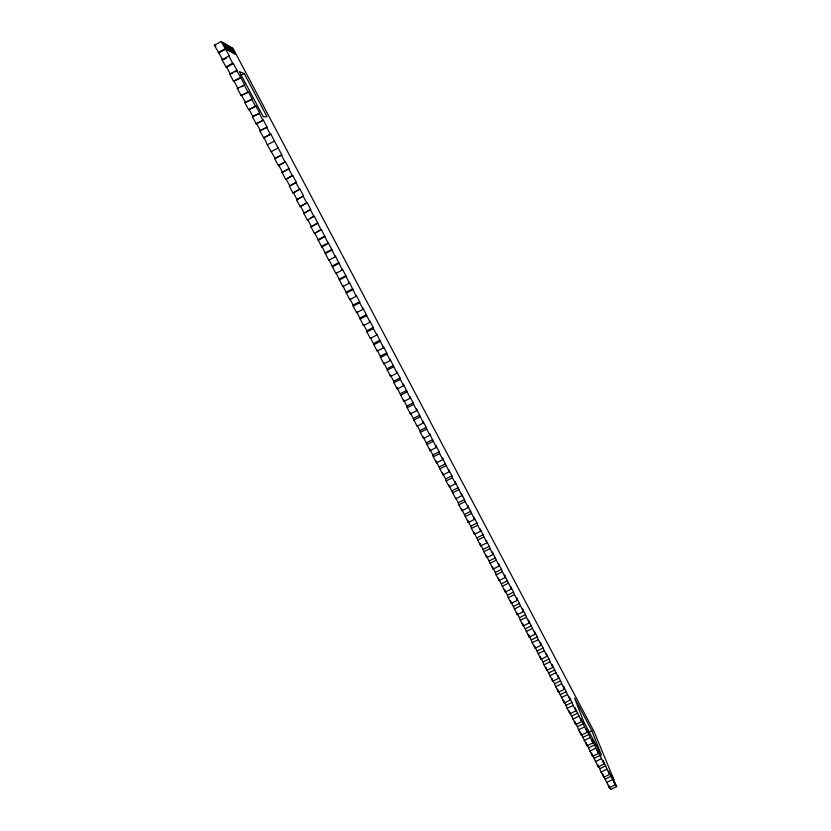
<?xml version="1.0" encoding="UTF-8"?>
<svg xmlns="http://www.w3.org/2000/svg" width="831" height="831" viewBox="0 0 831 831"><rect width="100%" height="100%" fill="white"/><g stroke="black" fill="none" stroke-linecap="round" stroke-linejoin="round"><path stroke-width="1.25" d="M349.311 283.184L349.311 282.239L356.239 296.252L349.706 299.659L342.798 285.635L342.767 286.591L349.311 283.184L345.852 275.705L342.382 269.161L342.341 270.033L335.776 273.461L328.868 259.428L328.744 260.248L335.329 256.81L335.412 256.01L342.341 270.033M342.767 286.591L335.849 272.568L335.776 273.461M335.329 256.81L328.401 242.777L328.276 243.504L321.68 246.963L314.772 232.929L314.565 233.594L321.348 229.47L328.276 243.504M328.744 260.248L321.836 246.215L326.209 243.93M321.68 246.963L321.836 246.215M321.182 230.125L314.253 216.091L307.418 220.153L303.824 213.401L310.69 209.37L307.117 202.629L300.22 206.628L296.605 199.845L303.533 195.867L299.939 189.094L292.99 193.031L289.354 186.196L296.335 182.29L292.72 175.476L285.708 179.351L282.052 172.474L289.095 168.631L285.459 161.775L278.385 165.587L274.708 158.679L281.813 154.898L270.802 134.134L263.614 137.811L259.885 130.82L267.115 127.174L263.417 120.194L256.156 123.809L252.416 116.766L259.698 113.182L255.979 106.16L248.656 109.713L244.896 102.639L252.25 99.118L248.5 92.054L241.115 95.534L237.323 88.408L244.74 84.97L240.98 77.854L236.523 70.458L229.72 74.104L233.532 81.272L240.98 77.854M314.565 233.594L310.991 226.884L317.806 222.791M307.418 220.153L307.657 219.561L311.22 226.25M303.824 213.401L310.69 209.37M300.22 206.628L307.117 202.629M296.605 199.845L303.533 195.867M292.99 193.031L299.939 189.094M289.354 186.196L296.335 182.29M285.708 179.351L292.72 175.476M282.052 172.474L289.095 168.631M278.385 165.587L285.459 161.775M274.708 158.679L281.813 154.898M221.202 41.55L229.605 56.404L228.889 56.051L222.054 59.718L222.812 60.05L214.356 45.227L221.202 41.55L222.718 42.433L227.247 49.995L223.466 42.869L224.204 43.295L228.67 50.764L224.941 43.721L225.658 44.136L230.052 51.522L226.375 44.552L227.071 44.967L231.413 52.249L227.767 45.373L228.463 45.767L232.742 52.966L229.138 46.162L229.813 46.557L234.041 53.672L230.478 46.941L231.143 47.325L235.308 54.358L231.787 47.71L233.075 48.447L594.207 731.831L613.984 779.914L611.273 774.793L612.582 778.086L616.644 786.583L610.775 789.45L608.583 785.326M218.21 52.488L225.056 48.811M218.989 52.862L225.793 49.206M223.944 59.437L226.209 58.222M222.054 59.718L225.897 66.916L232.711 63.26L233.407 63.572L237.199 70.728L234.944 71.933M225.897 66.916L226.624 67.218L233.407 63.572M229.72 74.104L232.68 73.149M241.042 75.247L244.221 73.543L267.083 116.766L263.282 116.787L239.328 71.559L244.221 73.543M233.532 81.272L240.325 77.626M241.364 86.767L243.618 85.562M241.115 95.534L248.5 92.054M244.896 102.639L251.118 99.72M248.656 109.713L255.979 106.16M252.416 116.766L258.586 113.785M256.156 123.809L263.417 120.194M259.885 130.82L267.115 127.174M263.614 137.811L270.802 134.134M275.144 158.43L267.322 144.791L274.49 141.073M271.02 151.741L278.156 147.991M310.95 217.826L313.152 216.673M310.991 226.884L317.619 223.404M316.964 231.776L320.247 230.052M318.304 239.577L324.879 236.139M318.128 240.294L324.734 236.825M325.357 252.832L331.912 249.404M325.212 253.621L331.808 250.162M332.369 266.013L338.903 262.596M332.265 266.865L338.84 263.427M339.328 279.112L345.852 275.705M339.277 280.037L345.831 276.619M346.257 292.138L352.76 288.752M346.236 293.135L352.78 289.728M356.613 312.643L356.582 311.532L363.49 325.555L369.982 322.179L363.054 308.166L363.137 309.257L356.613 312.643L353.165 306.161L353.144 305.091L359.636 301.715L356.208 295.244L356.239 296.252M353.165 306.161L359.688 302.764L359.636 301.715M360 317.961L366.471 314.606M360.052 319.104L366.564 315.728M370.761 338.207L377.108 351.149L383.569 347.805L376.64 333.802L376.796 335.028L370.314 338.383L366.907 331.974L366.814 330.769L373.264 327.424L369.868 321.026L369.982 322.179M366.907 331.974L373.399 328.609L373.264 327.424M373.576 343.504L380.016 340.17M373.711 344.782L380.193 341.427M383.86 363.843L383.662 362.461L390.57 376.464L397 373.14L390.082 359.158L390.31 360.509L383.86 363.843L380.484 357.507L380.318 356.167L386.737 352.843L383.382 346.517L383.569 347.805M380.484 357.507L386.945 354.172L386.737 352.843M387.007 368.746L393.416 365.443M387.215 370.159L393.665 366.835M397.249 389.012L396.979 387.506L403.887 401.487L410.285 398.194L403.367 384.213L403.669 385.709L397.249 389.012L393.915 382.748L393.665 381.273L400.054 377.98L396.74 371.717L397 373.14M393.915 382.748L400.345 379.435L400.054 377.98M400.293 393.717L406.66 390.435M400.573 395.255L406.982 391.962M410.483 413.9L410.15 412.259L417.048 426.23L423.426 422.969L416.508 408.997L416.871 410.618L410.483 413.9L407.19 407.699L406.878 406.099L413.236 402.827L409.953 396.647L410.285 398.194M407.19 407.699L413.589 404.417L413.236 402.827M413.423 418.409L419.769 415.157M413.776 420.07L420.154 416.809M423.717 437.76L430.074 450.703L436.41 447.473L429.492 433.512L429.939 435.257L423.581 438.508L420.32 432.38L419.935 430.645L426.261 427.414L423.021 421.286L423.426 422.969M420.32 432.38L426.687 429.118L426.261 427.414M426.407 442.819L432.722 439.599M426.833 444.616L433.18 441.375M436.524 462.836L436.057 460.956L442.944 474.906L449.259 471.696L442.341 457.746L442.85 459.616L436.524 462.836L433.304 456.78L432.847 454.931L439.142 451.721L435.932 445.665L436.41 447.473M433.304 456.78L439.63 453.549L439.142 451.721M439.256 466.97L445.53 463.771M439.744 468.881L446.06 465.672M448.792 484.909L455.679 498.849L461.963 495.66L455.056 481.72L455.627 483.715L449.332 486.914L446.143 480.92L445.624 478.947L451.887 475.758L448.719 469.775L449.259 471.696M446.143 480.92L452.448 477.711L451.887 475.758M451.95 490.851L458.203 487.672M452.511 492.887L458.795 489.698M461.911 509.569L468.279 522.522L474.522 519.354L467.624 505.435L468.258 507.544L461.994 510.712L458.847 504.791L458.255 502.693L464.487 499.535L461.35 493.614L461.963 495.66M458.847 504.791L465.111 501.612L464.487 499.535M464.519 514.472L470.741 511.325M465.142 516.622L471.395 513.454M474.366 532.993L480.734 545.936L486.956 542.799L480.058 528.89L480.754 531.113L474.522 534.26L471.406 528.402L470.751 526.189L476.963 523.052L473.857 517.194L474.522 519.354M471.406 528.402L477.648 525.244L476.963 523.052M476.952 537.844L483.143 534.717M477.628 540.108L483.86 536.961M486.914 557.549L486.187 555.201L493.053 569.1L499.244 565.994L492.357 552.096L493.115 554.422L486.914 557.549L483.829 551.753L483.112 549.426L489.293 546.32L486.218 540.524L486.956 542.799M483.829 551.753L490.041 548.626L489.293 546.32M489.241 560.956L495.411 557.861M489.989 563.335L496.18 560.219M499.171 580.589L498.382 578.127L505.248 592.015L511.408 588.93L504.521 575.052L505.341 577.493L499.171 580.589L496.117 574.855L495.338 572.424L501.488 569.328L498.455 563.605L499.244 565.994M496.117 574.855L502.298 571.749L501.488 569.328M501.405 583.829L507.544 580.744M502.215 586.312L508.375 583.217M511.044 601.945L517.308 614.68L523.437 611.626L516.56 597.759L517.443 600.304L511.294 603.379L508.271 597.707L507.44 595.173L513.558 592.098L510.556 586.437L511.408 588.93M508.271 597.707L514.431 594.622L513.558 592.098M513.444 606.453L519.541 603.399M514.306 609.04L520.445 605.976M523.291 625.93L522.377 623.26L529.243 637.117L535.341 634.074L528.464 620.227L529.409 622.876L523.291 625.93L520.299 620.31L519.406 617.672L525.504 614.628L522.522 609.019L523.437 611.626M520.299 620.31L526.428 617.256L525.504 614.628M525.348 628.838L531.425 625.805M526.272 631.529L532.38 628.485M535.164 648.242L534.198 645.469L541.043 659.305L547.12 656.293L540.243 642.456L541.251 645.209L535.164 648.242L532.204 642.685L531.248 639.943L537.314 636.92L534.375 631.373L535.341 634.074M532.204 642.685L538.301 639.652L537.314 636.92M537.127 650.985L543.173 647.972M538.104 653.779L544.191 650.756M546.902 670.316L545.884 667.438L552.729 681.264L558.775 678.273L551.909 664.457L552.958 667.303L546.902 670.316L543.983 664.821L542.975 661.975L549 658.973L546.092 653.488L547.12 656.293M543.983 664.821L550.049 661.808L549 658.973M548.782 672.902L554.807 669.921M549.821 675.79L555.866 672.798M558.525 692.15L557.445 689.19L564.291 702.995L570.305 700.024L563.449 686.219L564.55 689.169L558.525 692.15L555.627 686.718L554.568 683.778L560.572 680.797L557.694 675.364L558.775 678.273M555.627 686.718L561.663 683.726L560.572 680.797M560.323 694.591L566.316 691.631M561.413 697.583L567.438 694.602M570.024 713.767L568.892 710.702L575.727 724.497L581.721 721.547L574.865 707.763L576.028 710.806L570.024 713.767L567.158 708.386L566.046 705.353L572.019 702.392L569.173 697.022L570.305 700.024M567.158 708.386L573.172 705.426L572.019 702.392M571.738 716.052L577.701 713.112M572.881 719.137L578.875 716.187M580.786 733.056L587.05 745.771L593.012 742.841L586.167 729.078L587.382 732.225L581.399 735.155L578.573 729.836L577.4 726.699L583.352 723.77L580.526 718.451L581.721 721.547M578.573 729.836L584.546 726.886L583.352 723.77M588.483 732.371L591.828 730.719L574.564 698.071L583.58 721.401L601.457 755.15L591.828 730.719M583.03 737.294L588.971 734.375M584.224 740.473L590.197 737.544M592.669 756.324L591.433 753.083L598.247 766.826L604.189 763.928L597.344 750.175L598.611 753.416L592.669 756.324L589.865 751.058L588.639 747.827L594.56 744.929L591.776 739.652L593.012 742.841M589.865 751.058L595.817 748.139L594.56 744.929M594.217 758.319L600.127 755.421M595.463 761.591L601.405 758.672M603.815 777.276L602.527 773.941L609.341 787.674L615.252 784.786L608.417 771.064L609.736 774.388L603.815 777.276L601.031 772.061L599.764 768.748L605.664 765.86L602.901 760.645L604.189 763.928M601.031 772.061L606.962 769.163L605.664 765.86M605.28 779.125L611.169 776.247M606.578 782.48L612.489 779.592M267.322 144.791L264.113 137.686M237.323 88.408L237.988 88.574L234.217 81.48M236.523 70.458L237.199 70.728M214.356 45.227L215.956 46.069M226.624 67.218L230.426 74.354M241.759 95.658L245.509 102.712M249.248 109.754L252.988 116.766M256.706 123.757L260.415 130.737M278.8 165.296L282.447 172.152M286.072 178.987L289.697 185.801M293.312 192.584L296.916 199.357M300.51 206.109L304.084 212.85M353.144 305.091L349.706 298.62L349.706 299.659M366.814 330.769L363.407 324.381L363.49 325.555M376.952 349.841L380.318 356.167M393.665 381.273L390.341 375.02L390.57 376.464M406.878 406.099L403.586 399.919L403.887 401.487M417.224 425.555L419.935 430.645M432.847 454.931L429.637 448.885L430.074 450.703M445.624 478.947L442.445 472.964L442.944 474.906M455.637 497.769L458.255 502.693M470.751 526.189L467.635 520.341L468.279 522.522M483.112 549.426L480.038 543.64L480.734 545.936M495.338 572.424L492.295 566.7L493.053 569.1M507.44 595.173L504.427 589.501L505.248 592.015M517.027 613.185L519.406 617.672M531.248 639.943L528.308 634.396L529.243 637.117M542.975 661.975L540.057 656.48L541.043 659.305M554.568 683.778L551.68 678.345L552.729 681.264M566.046 705.353L563.189 699.972L564.291 702.995M577.4 726.699L574.574 721.381L575.727 724.497M588.639 747.827L585.845 742.571L587.05 745.771M597.551 764.582L599.764 768.748M616.644 786.583L613.912 781.42L615.252 784.786M228.889 56.051L232.711 63.26M244.117 84.783L247.898 91.909M251.668 99.014L255.429 106.098M259.168 113.172L262.908 120.215M266.626 127.236L270.345 134.238M281.418 155.117L285.085 162.045M288.741 168.942L292.387 175.819M296.023 182.675L299.648 189.52M303.263 196.334L306.868 203.128M310.462 209.911L314.045 216.673M359.688 302.764L363.137 309.257M373.399 328.609L376.796 335.028M386.945 354.172L390.31 360.509M400.345 379.435L403.669 385.709M413.589 404.417L416.871 410.618M426.687 429.118L429.939 435.257M439.63 453.549L442.85 459.616M452.448 477.711L455.627 483.715M465.111 501.612L468.258 507.544M477.648 525.244L480.754 531.113M490.041 548.626L493.115 554.422M502.298 571.749L505.341 577.493M514.431 594.622L517.443 600.304M526.428 617.256L529.409 622.876M538.301 639.652L541.251 645.209M550.049 661.808L552.958 667.303M561.663 683.726L564.55 689.169M573.172 705.426L576.028 710.806M584.546 726.886L587.382 732.225M595.817 748.139L598.611 753.416M606.962 769.163L609.736 774.388M609.902 787.206L610.775 789.45M608.469 785.42L609.341 787.674M597.416 764.634L598.247 766.826M580.225 732.007L581.399 735.155M516.726 612.946L517.308 614.68M510.442 600.813L511.294 603.379M473.857 532.027L474.522 534.26M461.392 508.593L461.994 510.712M423.176 436.742L423.581 438.508"/></g></svg>
